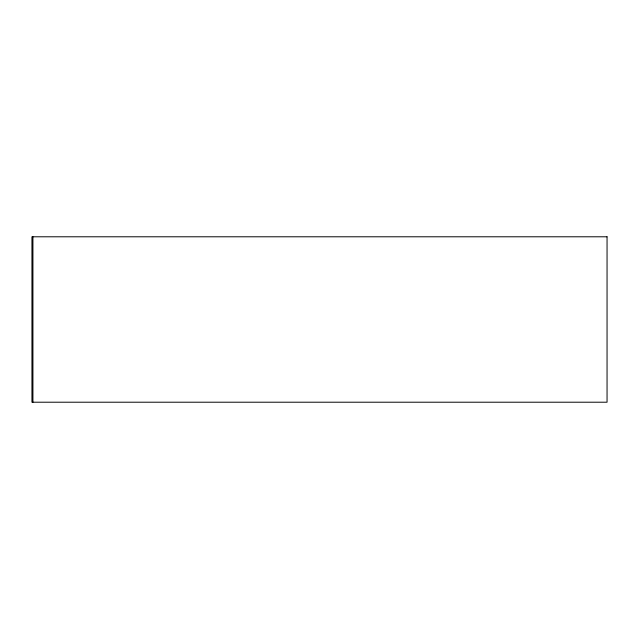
<?xml version="1.0" encoding="UTF-8"?>
<svg xmlns="http://www.w3.org/2000/svg" width="639" height="639" viewBox="0 0 639 639"><rect width="100%" height="100%" fill="white"/><g stroke="black" fill="none" stroke-linecap="round" stroke-linejoin="round"><path stroke-width="0.96" d="M32.924 236.789L32.924 402.211M607.05 236.789L31.95 236.789L31.95 402.211L607.05 402.211L607.05 236.789"/></g></svg>
